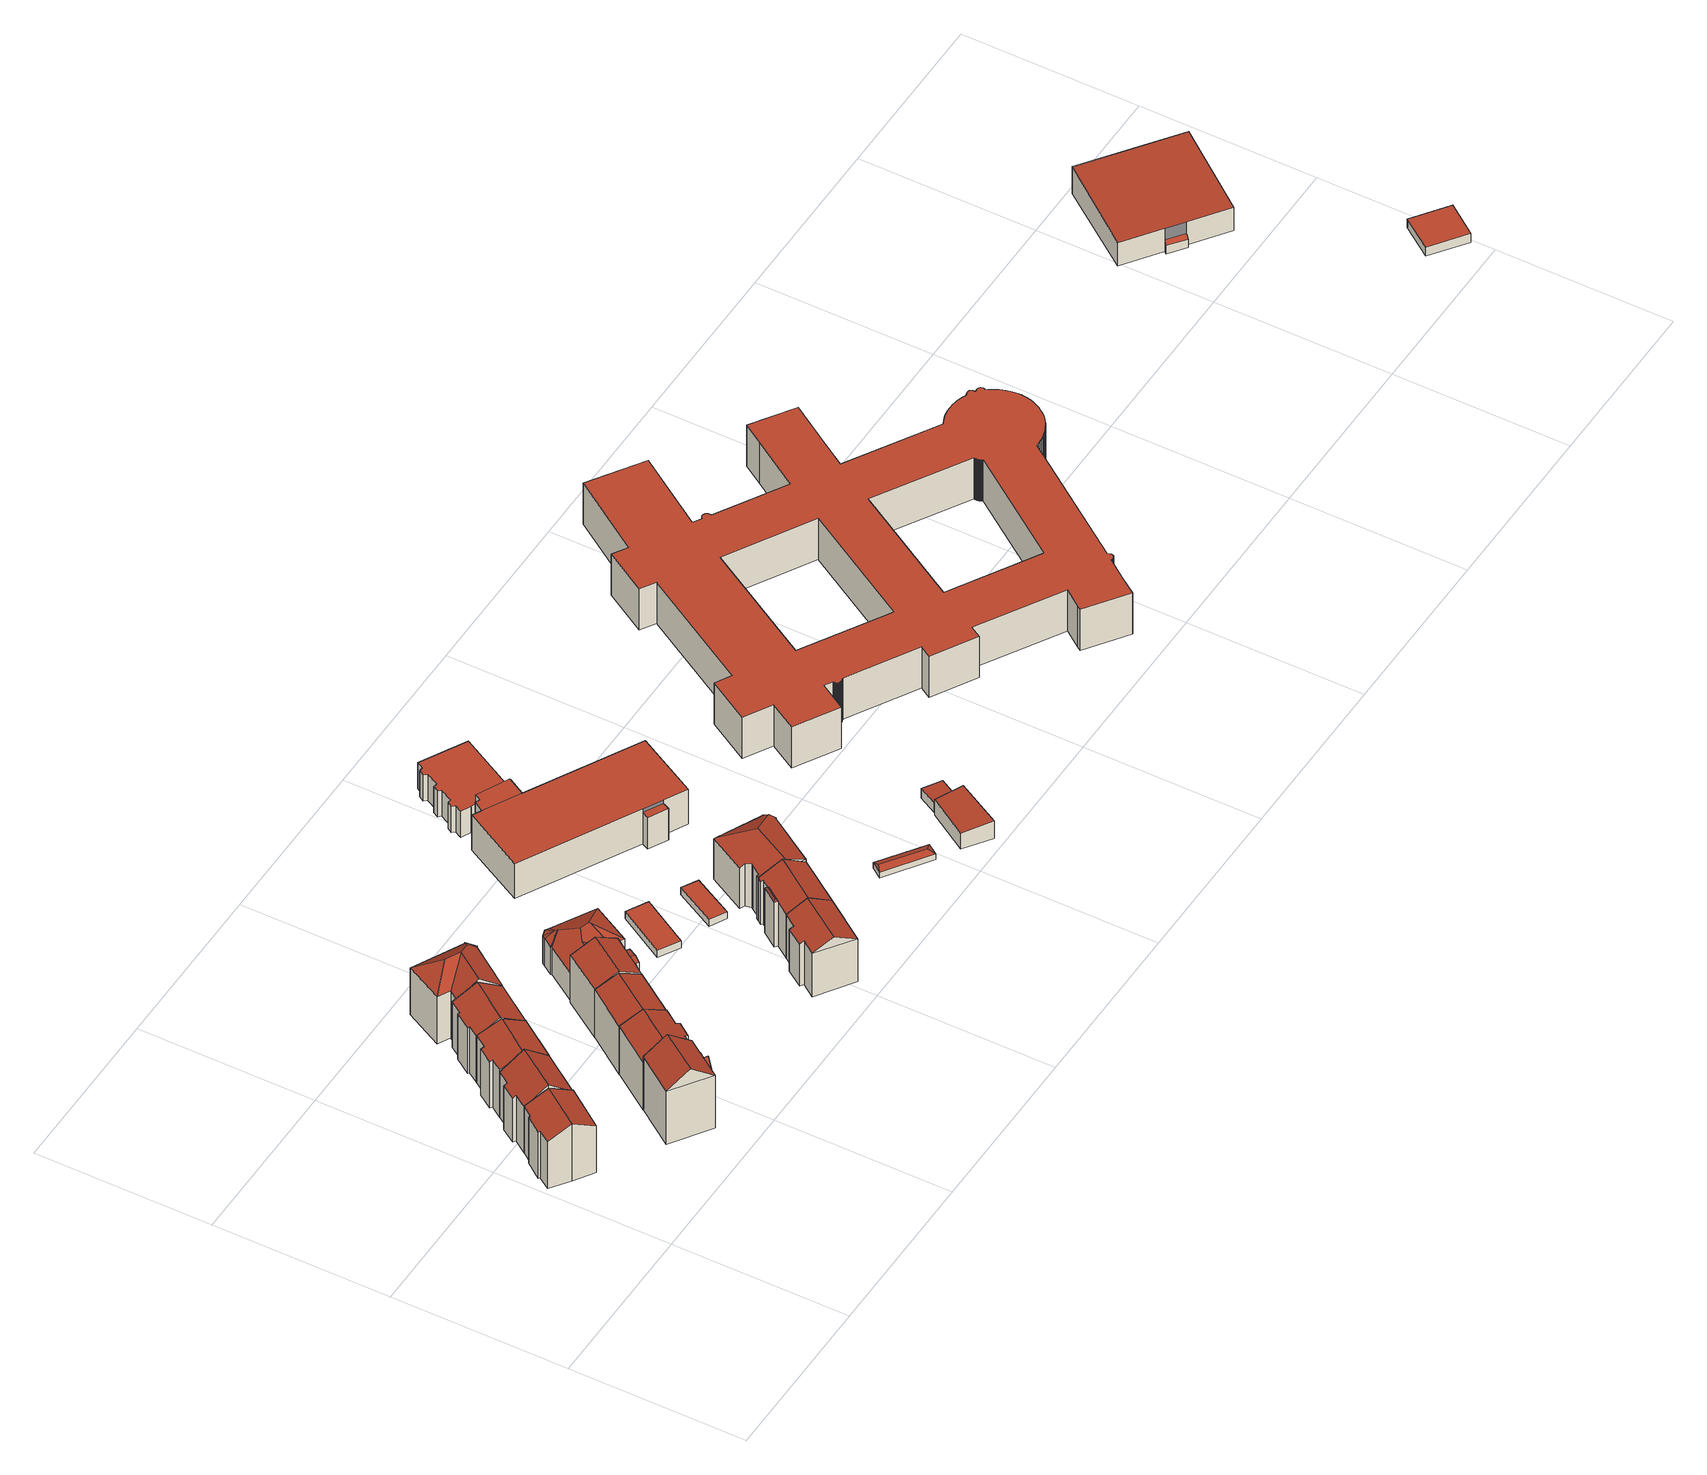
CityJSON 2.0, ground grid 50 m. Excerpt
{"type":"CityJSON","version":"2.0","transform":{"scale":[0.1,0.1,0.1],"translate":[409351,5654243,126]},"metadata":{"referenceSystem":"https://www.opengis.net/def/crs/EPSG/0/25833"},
"CityObjects":{
"building1":{"type":"Building","attributes":{"Dachtyp_tdc":"tdcGableRoof","Gemeindeschluessel":14612000,"Dachneigung":27.18,"QualitaetDacherkennung":69,"Geometrietyp2DReferenz":"3000","measuredHeight":19.19,"function":"31001_9998","roofType":"3100"},"geometry":[{"type":"Solid","lod":"2","boundaries":[[[[0,1,2,3]],[[1,4,5,2]],[[4,6,7,5]],[[6,8,9,7]],[[8,10,11,9]],[[10,12,13,11]],[[12,14,15,13]],[[14,16,17,15]],[[16,18,19,17]],[[18,0,3,19]],[[14,12,10,8]],[[8,6,4,1,0,18,16,14]],[[3,2,5,7,9,11,13,15,17,19]]]],"semantics":{"surfaces":[{"type":"WallSurface"},{"type":"RoofSurface"},{"type":"GroundSurface"}],"values":[[0,0,0,0,0,0,0,0,0,0,1,1,2]]}}]},
"building2":{"type":"Building","attributes":{"Dachtyp_tdc":"tdcGableRoof","Gemeindeschluessel":14612000,"Dachneigung":37,"QualitaetDacherkennung":77,"Geometrietyp2DReferenz":"3000","measuredHeight":20.3,"function":"31001_9998","roofType":"3100"},"geometry":[{"type":"Solid","lod":"2","boundaries":[[[[20,21,22,23]],[[21,24,25,22]],[[24,26,27,25]],[[26,28,29,27]],[[28,30,31,29]],[[30,32,33,31]],[[32,34,35,33]],[[34,36,37,35]],[[36,38,39,37]],[[38,40,41,39]],[[40,42,43,41]],[[42,20,23,43]],[[38,36,34,32,30,28,26,24]],[[24,21,20,42,40,38]],[[23,22,25,27,29,31,33,35,37,39,41,43]]]],"semantics":{"surfaces":[{"type":"WallSurface"},{"type":"RoofSurface"},{"type":"GroundSurface"}],"values":[[0,0,0,0,0,0,0,0,0,0,0,0,1,1,2]]}}]},
"building3":{"type":"Building","attributes":{"Gemeindeschluessel":14612000,"Geometrietyp2DReferenz":"3000","function":"31001_9998","roofType":"9999"},"children":["building3-1","building3-2"]},
"building3-1":{"type":"BuildingPart","attributes":{"Dachtyp_tdc":"tdcGableRoof","Dachneigung":54.99,"QualitaetDacherkennung":2,"Geometrietyp2DReferenz":"3000","measuredHeight":18.55,"roofType":"3100"},"parents":["building3"],"geometry":[{"type":"MultiSurface","lod":"2","boundaries":[[[44,45,46,47]],[[44,48,49]],[[48,50,51,52,49]],[[45,44,49,52,53]],[[54,55,47,46]],[[50,48,55,54]],[[48,44,47,55]]],"semantics":{"surfaces":[{"type":"WallSurface"},{"type":"RoofSurface"},{"type":"GroundSurface"}],"values":[0,0,1,1,2,0,0]}}]},
"building3-2":{"type":"BuildingPart","attributes":{"Dachtyp_tdc":"tdcGableRoof","Dachneigung":36,"QualitaetDacherkennung":68,"Geometrietyp2DReferenz":"3000","measuredHeight":22.79,"roofType":"3100"},"parents":["building3"],"geometry":[{"type":"MultiSurface","lod":"2","boundaries":[[[56,57,58,59]],[[57,60,61,58]],[[60,62,50,54,61]],[[63,46,45]],[[63,64,65,46]],[[64,66,67,65]],[[66,56,59,67]],[[66,68,69,56]],[[62,60,57,69,68,64,63]],[[62,63,53,51]],[[64,68,66]],[[56,69,57]],[[59,58,61,54,46,65,67]]],"semantics":{"surfaces":[{"type":"WallSurface"},{"type":"RoofSurface"},{"type":"GroundSurface"}],"values":[0,0,0,0,0,0,0,1,1,0,0,0,2]}}]},
"building4":{"type":"Building","attributes":{"Dachtyp_tdc":"tdcGableRoof","Gemeindeschluessel":14612000,"Dachneigung":22.89,"QualitaetDacherkennung":60,"Geometrietyp2DReferenz":"3000","measuredHeight":18.85,"function":"31001_9998","roofType":"3100"},"geometry":[{"type":"Solid","lod":"2","boundaries":[[[[70,71,72,73]],[[71,74,75,72]],[[74,76,77,75]],[[76,78,79,77]],[[78,80,81,79]],[[80,82,83,81]],[[82,84,85,83]],[[84,86,87,85]],[[86,88,89,87]],[[88,70,73,89]],[[84,82,80,78,76,74,71,70]],[[70,88,86,84]],[[73,72,75,77,79,81,83,85,87,89]]]],"semantics":{"surfaces":[{"type":"WallSurface"},{"type":"RoofSurface"},{"type":"GroundSurface"}],"values":[[0,0,0,0,0,0,0,0,0,0,1,1,2]]}}]},
"building5":{"type":"Building","attributes":{"Dachtyp_tdc":"tdcGableRoof","Gemeindeschluessel":14612000,"Dachneigung":26.1,"QualitaetDacherkennung":72,"Geometrietyp2DReferenz":"3000","measuredHeight":19.32,"function":"31001_9998","roofType":"3100"},"geometry":[{"type":"Solid","lod":"2","boundaries":[[[[90,91,92,93]],[[91,94,95,92]],[[94,96,97,95]],[[96,98,99,97]],[[98,100,101,99]],[[100,102,103,101]],[[102,104,105,103]],[[104,106,107,105]],[[106,108,109,107]],[[108,90,93,109]],[[104,102,100,98]],[[98,96,94,91,90,108,106,104]],[[93,92,95,97,99,101,103,105,107,109]]]],"semantics":{"surfaces":[{"type":"WallSurface"},{"type":"RoofSurface"},{"type":"GroundSurface"}],"values":[[0,0,0,0,0,0,0,0,0,0,1,1,2]]}}]},
"building6":{"type":"Building","attributes":{"Dachtyp_tdc":"tdcGableRoof","Gemeindeschluessel":14612000,"Dachneigung":31.39,"QualitaetDacherkennung":73,"Geometrietyp2DReferenz":"3000","measuredHeight":19.57,"function":"31001_9998","roofType":"3100"},"geometry":[{"type":"Solid","lod":"2","boundaries":[[[[110,111,112,113]],[[111,114,115,112]],[[114,116,117,115]],[[116,118,119,117]],[[118,120,121,119]],[[120,122,123,121]],[[122,124,125,123]],[[124,126,127,125]],[[126,128,129,127]],[[128,130,131,129]],[[130,132,133,131]],[[132,110,113,133]],[[128,126,124,122,120,118,116,114,111,110]],[[110,132,130,128]],[[113,112,115,117,119,121,123,125,127,129,131,133]]]],"semantics":{"surfaces":[{"type":"WallSurface"},{"type":"RoofSurface"},{"type":"GroundSurface"}],"values":[[0,0,0,0,0,0,0,0,0,0,0,0,1,1,2]]}}]},
"building7":{"type":"Building","attributes":{"Dachtyp_tdc":"tdcGableRoof","Gemeindeschluessel":14612000,"Dachneigung":24.91,"QualitaetDacherkennung":72,"Geometrietyp2DReferenz":"3000","measuredHeight":19.06,"function":"31001_9998","roofType":"3100"},"geometry":[{"type":"Solid","lod":"2","boundaries":[[[[134,135,136,137]],[[135,138,139,136]],[[138,140,141,139]],[[140,134,137,141]],[[138,135,142]],[[134,140,143]],[[135,134,143,142]],[[140,138,142,143]],[[137,136,139,141]]]],"semantics":{"surfaces":[{"type":"WallSurface"},{"type":"RoofSurface"},{"type":"GroundSurface"}],"values":[[0,0,0,0,0,0,1,1,2]]}}]},
"building8":{"type":"Building","attributes":{"Dachtyp_tdc":"tdcFreeFormRoof","Gemeindeschluessel":14612000,"Dachneigung":37.16,"QualitaetDacherkennung":35,"Geometrietyp2DReferenz":"3000","measuredHeight":20.52,"function":"31001_9998","roofType":"5000"},"geometry":[{"type":"Solid","lod":"2","boundaries":[[[[144,145,146,147]],[[145,148,149,146]],[[148,150,151,149]],[[150,152,153,151]],[[152,154,155,153]],[[154,156,157,155]],[[156,158,159,157]],[[158,160,161,159]],[[160,144,147,161]],[[162,163,164,165,160,158]],[[162,158,156]],[[166,163,162,156,154]],[[166,154,152]],[[167,164,163,166,152,150]],[[167,150,148]],[[164,167,148,145]],[[165,164,145,144]],[[165,144,160]],[[147,146,149,151,153,155,157,159,161]]]],"semantics":{"surfaces":[{"type":"WallSurface"},{"type":"RoofSurface"},{"type":"GroundSurface"}],"values":[[0,0,0,0,0,0,0,0,0,1,1,1,1,1,1,1,1,0,2]]}}]},
"building9":{"type":"Building","attributes":{"Gemeindeschluessel":14612000,"Geometrietyp2DReferenz":"3000","function":"31001_9998","roofType":"9999"},"children":["building9-1","building9-2"]},
"building9-1":{"type":"BuildingPart","attributes":{"Dachtyp_tdc":"tdcGableRoof","Dachneigung":27.37,"QualitaetDacherkennung":81,"Geometrietyp2DReferenz":"3000","measuredHeight":19.71,"roofType":"3100"},"parents":["building9"],"geometry":[{"type":"MultiSurface","lod":"2","boundaries":[[[168,169,170,171,172]],[[169,173,174,170]],[[173,175,176,174]],[[175,177,178,176]],[[177,179,180,178]],[[179,181,182,180]],[[181,183,184,182]],[[183,185,186,187,184]],[[179,177,175,173,169]],[[169,168,188,189,190,185,183,181,179]],[[187,191,171,170,174,176,178,180,182,184]]],"semantics":{"surfaces":[{"type":"WallSurface"},{"type":"RoofSurface"},{"type":"GroundSurface"}],"values":[0,0,0,0,0,0,0,0,1,1,2]}}]},
"building9-2":{"type":"BuildingPart","attributes":{"Dachtyp_tdc":"tdcGableRoof","Dachneigung":11.36,"QualitaetDacherkennung":50,"Geometrietyp2DReferenz":"3000","measuredHeight":16.98,"roofType":"3100"},"parents":["building9"],"geometry":[{"type":"MultiSurface","lod":"2","boundaries":[[[192,172,171,193]],[[186,194,195,187]],[[194,196,197,195]],[[196,198,199,197]],[[198,200,201,199]],[[200,192,193,201]],[[196,194,186,190,202]],[[202,188,172,192,200,198,196]],[[193,171,191,187,195,197,199,201]]],"semantics":{"surfaces":[{"type":"WallSurface"},{"type":"RoofSurface"},{"type":"GroundSurface"}],"values":[0,0,0,0,0,0,1,1,2]}}]},
"building10":{"type":"Building","attributes":{"Dachtyp_tdc":"tdcFreeFormRoof","Gemeindeschluessel":14612000,"Dachneigung":29.37,"QualitaetDacherkennung":47,"Geometrietyp2DReferenz":"3000","measuredHeight":13.36,"function":"31001_9998","roofType":"5000"},"geometry":[{"type":"Solid","lod":"2","boundaries":[[[[203,204,205,206]],[[204,207,208,205]],[[207,209,210,208]],[[209,211,212,210]],[[211,213,214,212]],[[213,215,216,214]],[[215,217,218,216]],[[217,219,220,218]],[[219,221,222,220]],[[221,223,224,222]],[[223,225,226,224]],[[225,203,206,226]],[[227,228,225,223]],[[229,230,231,227,223,221]],[[229,221,219]],[[230,229,219,217]],[[232,233,234,231,230,217,215]],[[235,236,232,215,213]],[[235,213,211]],[[236,235,211,209]],[[233,232,236,209,207]],[[234,233,207,204]],[[228,227,231,234,204,203]],[[228,203,225]],[[206,205,208,210,212,214,216,218,220,222,224,226]]]],"semantics":{"surfaces":[{"type":"WallSurface"},{"type":"RoofSurface"},{"type":"GroundSurface"}],"values":[[0,0,0,0,0,0,0,0,0,0,0,0,1,1,1,1,1,1,1,1,1,1,1,0,2]]}}]},
"building11":{"type":"Building","attributes":{"Dachtyp_tdc":"tdcFreeFormRoof","Gemeindeschluessel":14612000,"Dachneigung":28.89,"QualitaetDacherkennung":61,"Geometrietyp2DReferenz":"3000","measuredHeight":17.92,"function":"31001_9998","roofType":"5000"},"geometry":[{"type":"Solid","lod":"2","boundaries":[[[[237,238,239,240]],[[238,241,242,239]],[[241,243,244,242]],[[243,245,246,244]],[[245,247,248,246]],[[247,249,250,248]],[[249,251,252,250]],[[251,237,240,252]],[[249,247,253,254]],[[237,251,254,253,245,243,241,238]],[[251,249,254]],[[247,245,253]],[[240,239,242,244,246,248,250,252]]]],"semantics":{"surfaces":[{"type":"WallSurface"},{"type":"RoofSurface"},{"type":"GroundSurface"}],"values":[[0,0,0,0,0,0,0,0,1,1,0,0,2]]}}]},
"building12":{"type":"Building","attributes":{"Dachtyp_tdc":"tdcPolyFlatRoof","Gemeindeschluessel":14612000,"Dachneigung":0,"QualitaetDacherkennung":90,"Geometrietyp2DReferenz":"3000","measuredHeight":2.4,"function":"31001_9998","roofType":"1000"},"geometry":[{"type":"Solid","lod":"2","boundaries":[[[[255,256,257,258]],[[256,259,260,257]],[[259,261,262,260]],[[261,255,258,262]],[[261,259,256,255]],[[258,257,260,262]]]],"semantics":{"surfaces":[{"type":"WallSurface"},{"type":"RoofSurface"},{"type":"GroundSurface"}],"values":[[0,0,0,0,1,2]]}}]},
"building13":{"type":"Building","attributes":{"Gemeindeschluessel":14612000,"Geometrietyp2DReferenz":"3000","function":"31001_9998","roofType":"9999"},"children":["building13-1","building13-2"]},
"building13-1":{"type":"BuildingPart","attributes":{"Dachtyp_tdc":"tdcGableRoof","Dachneigung":29.72,"QualitaetDacherkennung":65,"Geometrietyp2DReferenz":"3000","measuredHeight":17.96,"roofType":"3100"},"parents":["building13"],"geometry":[{"type":"MultiSurface","lod":"2","boundaries":[[[263,264,265,266]],[[264,267,268,265]],[[267,269,270,268]],[[269,271,272,270]],[[271,273,274,272]],[[273,247,248,274]],[[247,275,276,248]],[[275,245,246,276]],[[245,277,278,246]],[[275,247,273,271]],[[271,269,267,264,263,277,245,275]],[[266,265,268,270,272,274,248,276,246,278]]],"semantics":{"surfaces":[{"type":"WallSurface"},{"type":"RoofSurface"},{"type":"GroundSurface"}],"values":[0,0,0,0,0,0,0,0,0,1,1,2]}}]},
"building13-2":{"type":"BuildingPart","attributes":{"Dachtyp_tdc":"tdcFreeFormRoof","Dachneigung":52.84,"QualitaetDacherkennung":28,"Geometrietyp2DReferenz":"3000","measuredHeight":15.73,"roofType":"5000"},"parents":["building13"],"geometry":[{"type":"MultiSurface","lod":"2","boundaries":[[[279,280,281,278,277]],[[280,282,283,281]],[[282,284,263,266,283]],[[285,284,282]],[[286,285,282,280]],[[286,280,279]],[[285,286,279,284]],[[278,281,283,266]]],"semantics":{"surfaces":[{"type":"WallSurface"},{"type":"RoofSurface"},{"type":"GroundSurface"}],"values":[0,0,0,1,1,1,1,2]}}]},
"building14":{"type":"Building","attributes":{"Dachtyp_tdc":"tdcPolyFlatRoof","Gemeindeschluessel":14612000,"Dachneigung":3.1,"QualitaetDacherkennung":90,"Geometrietyp2DReferenz":"3000","measuredHeight":2.44,"function":"31001_9998","roofType":"2100"},"geometry":[{"type":"Solid","lod":"2","boundaries":[[[[287,288,289,290]],[[288,291,292,289]],[[291,293,294,292]],[[293,287,290,294]],[[293,291,288,287]],[[290,289,292,294]]]],"semantics":{"surfaces":[{"type":"WallSurface"},{"type":"RoofSurface"},{"type":"GroundSurface"}],"values":[[0,0,0,0,1,2]]}}]},
"building15":{"type":"Building","attributes":{"Dachtyp_tdc":"tdcFreeFormRoof","Gemeindeschluessel":14612000,"Dachneigung":26,"QualitaetDacherkennung":28,"Geometrietyp2DReferenz":"3000","measuredHeight":17.83,"function":"31001_9998","roofType":"5000"},"geometry":[{"type":"Solid","lod":"2","boundaries":[[[[295,296,297,298]],[[296,299,300,297]],[[299,301,302,300]],[[301,303,304,302]],[[303,305,306,304]],[[305,307,308,306]],[[307,309,310,308]],[[309,311,312,310]],[[311,313,314,312]],[[313,315,316,314]],[[315,317,318,316]],[[317,319,320,318]],[[319,295,298,320]],[[321,301,299,322,323]],[[324,323,322,296,295,319,317,315,313,311,309]],[[305,303,321,323,324,307]],[[303,301,321]],[[299,296,322]],[[309,307,324]],[[298,297,300,302,304,306,308,310,312,314,316,318,320]]]],"semantics":{"surfaces":[{"type":"WallSurface"},{"type":"RoofSurface"},{"type":"GroundSurface"}],"values":[[0,0,0,0,0,0,0,0,0,0,0,0,0,1,1,1,0,0,0,2]]}}]},
"building16":{"type":"Building","attributes":{"Gemeindeschluessel":14612000,"Geometrietyp2DReferenz":"3000","function":"31001_2000","roofType":"9999"},"children":["building16-1","building16-2","building16-3","building16-4"]},
"building16-1":{"type":"BuildingPart","attributes":{"Dachtyp_tdc":"tdcPolyFlatRoof","Dachneigung":0,"QualitaetDacherkennung":50,"Geometrietyp2DReferenz":"3000","measuredHeight":11.89,"roofType":"1000"},"parents":["building16"],"geometry":[{"type":"MultiSurface","lod":"2","boundaries":[[[325,326,327,328,329]],[[326,330,331,327]],[[330,332,333,334,331]],[[335,336,337,338,339]],[[336,340,341,342,337]],[[340,341,342,341]],[[336,335,332,330,326,325,340]],[[328,327,331,334,338,337,342]]],"semantics":{"surfaces":[{"type":"WallSurface"},{"type":"RoofSurface"},{"type":"GroundSurface"}],"values":[0,0,0,0,0,0,1,2]}}]},
"building16-2":{"type":"BuildingPart","attributes":{"Dachtyp_tdc":"tdcPolyFlatRoof","Dachneigung":0,"QualitaetDacherkennung":65,"Geometrietyp2DReferenz":"3000","measuredHeight":8.82,"roofType":"1000"},"parents":["building16"],"geometry":[{"type":"MultiSurface","lod":"2","boundaries":[[[343,339,338,344]],[[333,345,346,334]],[[345,347,348,346]],[[347,349,350,348]],[[349,351,352,350]],[[351,353,354,352]],[[353,355,356,354]],[[355,357,358,356]],[[357,359,360,358]],[[359,361,362,360]],[[361,363,364,362]],[[363,365,366,364]],[[365,367,368,366]],[[367,369,370,368]],[[369,371,372,370]],[[371,373,374,372]],[[373,375,376,374]],[[375,343,344,376]],[[375,373,371,369,367,365,363,361,359,357,355,353,351,349,347,345,333,339,343]],[[344,338,334,346,348,350,352,354,356,358,360,362,364,366,368,370,372,374,376]]],"semantics":{"surfaces":[{"type":"WallSurface"},{"type":"RoofSurface"},{"type":"GroundSurface"}],"values":[0,0,0,0,0,0,0,0,0,0,0,0,0,0,0,0,0,0,1,2]}}]},
"building16-3":{"type":"BuildingPart","attributes":{"Dachtyp_tdc":"tdcPolyFlatRoof","Dachneigung":0,"QualitaetDacherkennung":76,"Geometrietyp2DReferenz":"3000","measuredHeight":11.76,"roofType":"1000"},"parents":["building16"],"geometry":[{"type":"MultiSurface","lod":"2","boundaries":[[[377,378,379]],[[377,380,381,378]],[[380,382,383,381]],[[382,329,328,383]],[[341,384,385,342]],[[384,386,387,385]],[[386,388,389,387]],[[388,390,389]],[[386,384,341,329,382,380,377,388]],[[378,381,383,328,342,385,387,389]]],"semantics":{"surfaces":[{"type":"WallSurface"},{"type":"RoofSurface"},{"type":"GroundSurface"}],"values":[0,0,0,0,0,0,0,0,1,2]}}]},
"building16-4":{"type":"BuildingPart","attributes":{"Dachtyp_tdc":"tdcPolyFlatRoof","Dachneigung":0,"QualitaetDacherkennung":44,"Geometrietyp2DReferenz":"3000","measuredHeight":10.6,"roofType":"1000"},"parents":["building16"],"geometry":[{"type":"MultiSurface","lod":"2","boundaries":[[[390,391,392,389]],[[391,393,394,392]],[[393,379,378,394]],[[379,393,391,390]],[[389,392,394,378]]],"semantics":{"surfaces":[{"type":"WallSurface"},{"type":"RoofSurface"},{"type":"GroundSurface"}],"values":[0,0,0,1,2]}}]},
"building17":{"type":"Building","attributes":{"Dachtyp_tdc":"tdcFreeFormRoof","Gemeindeschluessel":14612000,"Dachneigung":17.88,"QualitaetDacherkennung":31,"Geometrietyp2DReferenz":"3000","measuredHeight":2.56,"function":"31001_2000","roofType":"5000"},"geometry":[{"type":"Solid","lod":"2","boundaries":[[[[395,396,397,398]],[[396,399,400,397]],[[399,401,402,400]],[[401,395,398,402]],[[403,404,401,399]],[[403,399,396]],[[404,403,396,395]],[[404,395,401]],[[398,397,400,402]]]],"semantics":{"surfaces":[{"type":"WallSurface"},{"type":"RoofSurface"},{"type":"GroundSurface"}],"values":[[0,0,0,0,1,1,1,1,2]]}}]},
"building18":{"type":"Building","attributes":{"Dachtyp_tdc":"tdcPolyFlatRoof","Gemeindeschluessel":14612000,"Dachneigung":3.86,"QualitaetDacherkennung":72,"Geometrietyp2DReferenz":"3000","measuredHeight":5.84,"function":"31001_2000","roofType":"2100"},"geometry":[{"type":"Solid","lod":"2","boundaries":[[[[405,406,407,408]],[[406,409,410,407]],[[409,411,412,410]],[[411,405,408,412]],[[411,409,406,405]],[[408,407,410,412]]]],"semantics":{"surfaces":[{"type":"WallSurface"},{"type":"RoofSurface"},{"type":"GroundSurface"}],"values":[[0,0,0,0,1,2]]}}]},
"building19":{"type":"Building","attributes":{"Dachtyp_tdc":"tdcPolyFlatRoof","Gemeindeschluessel":14612000,"Dachneigung":3.09,"QualitaetDacherkennung":66,"Geometrietyp2DReferenz":"3000","measuredHeight":3.23,"function":"31001_2000","roofType":"2100"},"geometry":[{"type":"Solid","lod":"2","boundaries":[[[[413,414,415,416]],[[414,417,418,415]],[[417,419,420,418]],[[419,413,416,420]],[[419,417,414,413]],[[416,415,418,420]]]],"semantics":{"surfaces":[{"type":"WallSurface"},{"type":"RoofSurface"},{"type":"GroundSurface"}],"values":[[0,0,0,0,1,2]]}}]},
"building20":{"type":"Building","attributes":{"Dachtyp_tdc":"tdcFreeFormRoof","Gemeindeschluessel":14612000,"Dachneigung":0,"QualitaetDacherkennung":0,"Geometrietyp2DReferenz":"3000","BezugspunktDach":"2000","measuredHeight":13.93,"function":"31001_2000"},"geometry":[{"type":"MultiSurface","lod":"2","boundaries":[[[421,422,423,424,425,426,427,428,429,430,431,432,433,434,435,436,437,438,439,440,441,442,443,444,445,446,447,448,449,450,451,452,453,454,455,456,457,458,459,460,461,462,463,464,465,466,467,468,469,470,471,472,473,474,475,476,477,478,479,480,481,482,483,484,485,486,487,488,489,490,491,492,493,494,495,496,497,498,499,500,501,502,503,504,505,506,507,508,509,510,511,512,513,514,515,516,517,518,519,520,521,522,523,524,525,526,527,528,529,530,531,532,533,534,535,536,537,538,539,540,541,542,543,544,545,546,547,548,549,550,551,552,553,554,555,556,557,558,559,560,561,562,563,564,565,566,567,568,569,570,571,572,573,574,575,576,577,578,579,580,581,582,583,584,585,586,587,588,589,590,591,592,593,594,595,596,597,598,599,600,601,602,603,604,605,606,607,608,609,610,611,612,613,614,615,616,617,618,619,620,621,622,623,624,625,626,627,628,629,630,631,632,633,634,635,636,637,638,639,640,641,642,643,644,645,646,647,648,649,650,651,652,653,654,655,656,657,658,659,660,661,662,663,664,665,666,667,668,669,670],[671,672,673,674],[675,676,677,678,679,680,681,682,683,684,685,686,687,688]],[[499,498,689,690]],[[498,497,691,689]],[[497,496,692,691]],[[496,495,693,692]],[[495,494,694,693]],[[494,493,695,694]],[[493,492,696,695]],[[492,491,697,696]],[[491,490,698,697]],[[490,489,699,698]],[[489,488,700,699]],[[488,487,701,700]],[[487,486,702,701]],[[486,485,703,702]],[[485,484,704,703]],[[484,483,705,704]],[[483,482,706,705]],[[482,481,707,706]],[[481,480,708,707]],[[480,479,709,708]],[[479,478,710,709]],[[478,477,711,710]],[[477,476,712,711]],[[476,475,713,712]],[[475,474,714,713]],[[474,473,715,714]],[[473,472,716,715]],[[472,471,717,716]],[[471,470,718,717]],[[470,469,719,718]],[[675,688,720,721]],[[688,687,722,720]],[[687,686,723,722]],[[686,685,724,723]],[[685,684,725,724]],[[684,683,726,725]],[[683,682,727,726]],[[682,681,728,727]],[[681,680,729,728]],[[680,679,730,729]],[[679,678,731,730]],[[678,677,732,731]],[[677,676,733,732]],[[676,675,721,733]],[[469,468,734,719]],[[468,467,735,734]],[[467,466,736,735]],[[466,465,737,736]],[[465,464,738,737]],[[464,463,739,738]],[[463,462,740,739]],[[462,461,741,740]],[[461,460,742,741]],[[460,459,743,742]],[[459,458,744,743]],[[458,457,745,744]],[[457,456,746,745]],[[456,455,747,746]],[[455,454,748,747]],[[454,453,749,748]],[[453,452,750,749]],[[452,451,751,750]],[[451,450,752,751]],[[450,449,753,752]],[[449,448,754,753]],[[448,447,755,754]],[[447,446,756,755]],[[446,445,757,756]],[[445,444,758,757]],[[444,443,759,758]],[[443,442,760,759]],[[442,441,761,760]],[[441,440,762,761]],[[440,439,763,762]],[[439,438,764,763]],[[438,437,765,764]],[[437,436,766,765]],[[436,435,767,766]],[[435,434,768,767]],[[434,433,769,768]],[[433,432,770,769]],[[671,674,771,772]],[[674,673,773,771]],[[673,672,774,773]],[[672,671,772,774]],[[432,431,775,770]],[[431,430,776,775]],[[430,429,777,776]],[[429,428,778,777]],[[428,427,779,778]],[[427,426,780,779]],[[426,425,781,780]],[[425,424,782,781]],[[424,423,783,782]],[[670,669,784,785]],[[669,668,786,784]],[[668,667,787,786]],[[667,666,788,787]],[[666,665,789,788]],[[665,664,790,789]],[[664,663,791,790]],[[663,662,792,791]],[[423,422,793,783]],[[422,421,794,793]],[[421,670,785,794]],[[662,661,795,792]],[[661,660,796,795]],[[660,659,797,796]],[[659,658,798,797]],[[658,657,799,798]],[[657,656,800,799]],[[656,655,801,800]],[[655,654,802,801]],[[654,653,803,802]],[[653,652,804,803]],[[652,651,805,804]],[[651,650,806,805]],[[650,649,807,806]],[[649,648,808,807]],[[648,647,809,808]],[[647,646,810,809]],[[646,645,811,810]],[[645,644,812,811]],[[644,643,813,812]],[[643,642,814,813]],[[642,641,815,814]],[[641,640,816,815]],[[640,639,817,816]],[[639,638,818,817]],[[638,637,819,818]],[[637,636,820,819]],[[636,635,821,820]],[[635,634,822,821]],[[634,633,823,822]],[[633,632,824,823]],[[632,631,825,824]],[[631,630,826,825]],[[630,629,827,826]],[[629,628,828,827]],[[628,627,829,828]],[[627,626,830,829]],[[626,625,831,830]],[[625,624,832,831]],[[624,623,833,832]],[[623,622,834,833]],[[622,621,835,834]],[[621,620,836,835]],[[620,619,837,836]],[[619,618,838,837]],[[618,617,839,838]],[[617,616,840,839]],[[616,615,841,840]],[[615,614,842,841]],[[614,613,843,842]],[[613,612,844,843]],[[612,611,845,844]],[[611,610,846,845]],[[610,609,847,846]],[[609,608,848,847]],[[608,607,849,848]],[[607,606,850,849]],[[606,605,851,850]],[[605,604,852,851]],[[604,603,853,852]],[[603,602,854,853]],[[602,601,855,854]],[[601,600,856,855]],[[600,599,857,856]],[[599,598,858,857]],[[598,597,859,858]],[[597,596,860,859]],[[596,595,861,860]],[[595,594,862,861]],[[594,593,863,862]],[[593,592,864,863]],[[592,591,865,864]],[[591,590,866,865]],[[590,589,867,866]],[[589,588,868,867]],[[588,587,869,868]],[[587,586,870,869]],[[586,585,871,870]],[[585,584,872,871]],[[584,583,873,872]],[[583,582,874,873]],[[582,581,875,874]],[[581,580,876,875]],[[580,579,877,876]],[[579,578,878,877]],[[578,577,879,878]],[[577,576,880,879]],[[576,575,881,880]],[[575,574,882,881]],[[574,573,883,882]],[[573,572,884,883]],[[572,571,885,884]],[[571,570,886,885]],[[570,569,887,886]],[[569,568,888,887]],[[568,567,889,888]],[[567,566,890,889]],[[566,565,891,890]],[[565,564,892,891]],[[564,563,893,892]],[[563,562,894,893]],[[562,561,895,894]],[[561,560,896,895]],[[560,559,897,896]],[[559,558,898,897]],[[558,557,899,898]],[[557,556,900,899]],[[556,555,901,900]],[[555,554,902,901]],[[554,553,903,902]],[[553,552,904,903]],[[552,551,905,904]],[[551,550,906,905]],[[550,549,907,906]],[[549,548,908,907]],[[548,547,909,908]],[[547,546,910,909]],[[546,545,911,910]],[[545,544,912,911]],[[544,543,913,912]],[[543,542,914,913]],[[542,541,915,914]],[[541,540,916,915]],[[540,539,917,916]],[[539,538,918,917]],[[538,537,919,918]],[[537,536,920,919]],[[536,535,921,920]],[[535,534,922,921]],[[534,533,923,922]],[[533,532,924,923]],[[532,531,925,924]],[[531,530,926,925]],[[530,529,927,926]],[[529,528,928,927]],[[528,527,929,928]],[[527,526,930,929]],[[526,525,931,930]],[[525,524,932,931]],[[524,523,933,932]],[[523,522,934,933]],[[522,521,935,934]],[[521,520,936,935]],[[520,519,937,936]],[[519,518,938,937]],[[518,517,939,938]],[[517,516,940,939]],[[516,515,941,940]],[[515,514,942,941]],[[514,513,943,942]],[[513,512,944,943]],[[512,511,945,944]],[[511,510,946,945]],[[510,509,947,946]],[[509,508,948,947]],[[508,507,949,948]],[[507,506,950,949]],[[506,505,951,950]],[[505,504,952,951]],[[504,503,953,952]],[[503,502,954,953]],[[502,501,955,954]],[[501,500,956,955]],[[500,499,690,956]],[[785,784,786,787,788,789,790,791,792,795,796,797,798,799,800,801,802,803,804,805,806,807,808,809,810,811,812,813,814,815,816,817,818,819,820,821,822,823,824,825,826,827,828,829,830,831,832,833,834,835,836,837,838,839,840,841,842,843,844,845,846,847,848,849,850,851,852,853,854,855,856,857,858,859,860,861,862,863,864,865,866,867,868,869,870,871,872,873,874,875,876,877,878,879,880,881,882,883,884,885,886,887,888,889,890,891,892,893,894,895,896,897,898,899,900,901,902,903,904,905,906,907,908,909,910,911,912,913,914,915,916,917,918,919,920,921,922,923,924,925,926,927,928,929,930,931,932,933,934,935,936,937,938,939,940,941,942,943,944,945,946,947,948,949,950,951,952,953,954,955,956,690,689,691,692,693,694,695,696,697,698,699,700,701,702,703,704,705,706,707,708,709,710,711,712,713,714,715,716,717,718,719,734,735,736,737,738,739,740,741,742,743,744,745,746,747,748,749,750,751,752,753,754,755,756,757,758,759,760,761,762,763,764,765,766,767,768,769,770,775,776,777,778,779,780,781,782,783,793,794],[721,720,722,723,724,725,726,727,728,729,730,731,732,733],[772,771,773,774]]],"semantics":{"surfaces":[{"type":"RoofSurface"},{"type":"WallSurface"},{"type":"GroundSurface"}],"values":[0,1,1,1,1,1,1,1,1,1,1,1,1,1,1,1,1,1,1,1,1,1,1,1,1,1,1,1,1,1,1,1,1,1,1,1,1,1,1,1,1,1,1,1,1,1,1,1,1,1,1,1,1,1,1,1,1,1,1,1,1,1,1,1,1,1,1,1,1,1,1,1,1,1,1,1,1,1,1,1,1,1,1,1,1,1,1,1,1,1,1,1,1,1,1,1,1,1,1,1,1,1,1,1,1,1,1,1,1,1,1,1,1,1,1,1,1,1,1,1,1,1,1,1,1,1,1,1,1,1,1,1,1,1,1,1,1,1,1,1,1,1,1,1,1,1,1,1,1,1,1,1,1,1,1,1,1,1,1,1,1,1,1,1,1,1,1,1,1,1,1,1,1,1,1,1,1,1,1,1,1,1,1,1,1,1,1,1,1,1,1,1,1,1,1,1,1,1,1,1,1,1,1,1,1,1,1,1,1,1,1,1,1,1,1,1,1,1,1,1,1,1,1,1,1,1,1,1,1,1,1,1,1,1,1,1,1,1,1,1,1,1,1,1,1,1,1,1,1,1,1,1,1,1,1,1,1,1,1,1,1,1,1,1,1,1,1,1,1,2]}}]},
"building21":{"type":"Building","attributes":{"Gemeindeschluessel":14612000,"Geometrietyp2DReferenz":"3000","function":"31001_3211","roofType":"9999"},"children":["building21-1","building21-2"]},
"building21-1":{"type":"BuildingPart","attributes":{"Dachtyp_tdc":"tdcPolyFlatRoof","Dachneigung":2.82,"QualitaetDacherkennung":51,"Geometrietyp2DReferenz":"3000","measuredHeight":9.13,"roofType":"2100"},"parents":["building21"],"geometry":[{"type":"MultiSurface","lod":"2","boundaries":[[[957,958,959,960]],[[958,961,962,959]],[[961,963,964,965,962]],[[966,967,968]],[[966,969,970,967]],[[969,957,960,970]],[[969,966,963,961,958,957]],[[960,959,962,965,967,970]]],"semantics":{"surfaces":[{"type":"WallSurface"},{"type":"RoofSurface"},{"type":"GroundSurface"}],"values":[0,0,0,0,0,0,1,2]}}]},
"building21-2":{"type":"BuildingPart","attributes":{"Dachtyp_tdc":"tdcPolyFlatRoof","Dachneigung":46.65,"QualitaetDacherkennung":25,"Geometrietyp2DReferenz":"3000","measuredHeight":3.9,"roofType":"2100"},"parents":["building21"],"geometry":[{"type":"MultiSurface","lod":"2","boundaries":[[[964,971,972,965]],[[971,973,974,972]],[[973,968,967,974]],[[968,973,971,964]],[[965,972,974,967]]],"semantics":{"surfaces":[{"type":"WallSurface"},{"type":"RoofSurface"},{"type":"GroundSurface"}],"values":[0,0,0,1,2]}}]},
"building22":{"type":"Building","attributes":{"Dachtyp_tdc":"tdcPolyFlatRoof","Gemeindeschluessel":14612000,"Dachneigung":0,"QualitaetDacherkennung":2,"Geometrietyp2DReferenz":"3000","measuredHeight":3,"function":"31001_9998","roofType":"1000"},"geometry":[{"type":"Solid","lod":"2","boundaries":[[[[975,976,977,978]],[[976,979,980,977]],[[979,981,982,980]],[[981,975,978,982]],[[981,979,976,975]],[[978,977,980,982]]]],"semantics":{"surfaces":[{"type":"WallSurface"},{"type":"RoofSurface"},{"type":"GroundSurface"}],"values":[[0,0,0,0,1,2]]}}]}
},
"vertices":[
[28,389,175],[62,436,175],[62,436,20],[28,389,20],[66,433,178],[66,433,20],[89,464,178],[89,464,20],[143,426,212],[143,426,20],[196,388,178],[196,388,20],[116,277,178],[116,277,20],[62,314,212],[62,314,20],[9,352,178],[9,352,20],[32,386,178],[32,386,20],
[197,390,173],[196,388,173],[196,388,19],[197,390,19],[143,426,222],[143,426,19],[89,464,172],[89,464,19],[115,501,173],[115,501,19],[107,507,165],[107,507,19],[135,548,165],[135,548,19],[143,543,172],[143,543,19],[167,578,172],[167,578,19],[222,540,222],[222,540,19],[276,502,173],[276,502,19],[275,501,172],[275,501,19],
[425,131,173],[416,137,173],[416,137,22],[425,131,22],[452,169,171],[437,149,207],[443,175,171],[431,159,201],[428,155,207],[426,151,201],[443,175,22],[452,169,22],
[362,287,201],[469,213,201],[469,213,22],[362,287,22],[443,176,201],[443,176,22],[443,175,201],[416,137,201],[393,103,201],[393,103,22],[285,178,201],[285,178,22],[338,141,250],[414,251,250],
[222,540,207],[167,578,178],[167,578,18],[222,540,18],[190,610,178],[190,610,18],[182,615,174],[182,615,18],[211,657,174],[211,657,18],[219,651,178],[219,651,18],[244,687,178],[244,687,18],[299,649,207],[299,649,18],[353,612,172],[353,612,18],[276,502,172],[276,502,18],
[529,281,176],[501,242,176],[501,242,20],[529,281,20],[493,247,180],[493,247,20],[469,213,180],[469,213,20],[414,250,213],[414,250,20],[362,287,182],[362,287,20],[442,401,182],[442,401,20],[495,365,213],[495,365,20],[547,329,182],[547,329,20],[519,288,182],[519,288,20],
[297,650,212],[244,687,172],[244,687,17],[297,650,17],[245,689,172],[245,689,17],[265,719,172],[265,719,17],[261,722,169],[261,722,17],[293,768,169],[293,768,17],[298,765,172],[298,765,17],[322,800,172],[322,800,17],[331,793,179],[331,793,17],[375,761,212],[375,761,17],[430,722,171],[430,722,17],[353,612,171],[353,612,17],
[442,401,179],[524,518,179],[524,518,18],[442,401,18],[628,446,179],[628,446,18],[547,329,179],[547,329,18],[576,482,209],[495,365,209],
[331,793,173],[350,821,173],[350,821,14],[331,793,14],[316,839,173],[316,839,14],[371,947,173],[371,947,14],[510,875,173],[510,875,14],[514,877,173],[514,877,14],[519,844,173],[519,844,14],[514,842,173],[514,842,14],[430,722,173],[430,722,14],[507,851,181],[490,855,194],[440,843,219],[380,758,219],[509,869,177],[397,865,219],
[626,447,184],[578,480,214],[578,480,17],[626,447,17],[626,447,174],[524,518,180],[524,518,17],[599,630,179],[599,630,17],[602,626,182],[602,626,17],[653,591,214],[653,591,17],[700,559,185],[700,559,17],[703,557,184],[703,557,17],[678,521,184],[678,521,180],[678,521,17],[655,488,184],[661,497,184],[667,506,184],[661,497,17],
[628,446,174],[628,446,17],[688,514,180],[688,514,17],[672,490,186],[672,490,17],[658,470,182],[658,470,17],[649,476,182],[649,476,17],[661,497,186],
[602,626,107],[665,719,107],[665,719,15],[602,626,15],[662,721,107],[662,721,15],[681,749,107],[681,749,15],[687,758,107],[687,758,15],[707,763,107],[707,763,15],[718,757,107],[718,757,15],[837,690,107],[837,690,15],[777,579,107],[777,579,15],[743,599,107],[743,599,15],[725,595,107],[725,595,15],[700,559,107],[700,559,15],[689,648,140],[651,593,140],[754,663,140],[752,666,142],[721,670,148],[704,732,123],[705,729,124],[708,728,124],[703,735,121],[704,734,122],
[928,163,176],[918,170,169],[918,170,29],[928,163,29],[951,218,170],[951,218,29],[961,211,176],[961,211,29],[986,247,176],[986,247,29],[1087,177,173],[1087,177,29],[1002,56,173],[1002,56,29],[900,124,176],[900,124,29],[1034,214,208],[949,91,208],
[834,521,49],[913,657,49],[913,657,25],[834,521,25],[971,624,49],[971,624,25],[892,487,49],[892,487,25],
[1044,330,176],[1061,355,176],[1061,355,29],[1044,330,29],[1056,359,173],[1056,359,29],[1066,372,173],[1066,372,29],[1120,335,209],[1120,335,29],[1172,299,173],[1172,299,29],[1035,213,209],[1035,213,29],[1012,285,176],[1012,285,29],
[1012,285,180],[1004,291,180],[1004,291,29],[1036,336,180],[1036,336,29],[1044,330,180],[1037,329,187],[1011,292,187],
[1052,581,50],[1097,557,48],[1097,557,26],[1052,581,26],[1036,441,48],[1036,441,26],[990,465,50],[990,465,26],
[1080,432,163],[1137,538,163],[1137,538,28],[1080,432,28],[1260,473,170],[1260,473,28],[1264,474,168],[1264,474,28],[1272,440,169],[1272,440,28],[1268,439,171],[1268,439,28],[1172,299,180],[1172,299,28],[1066,372,171],[1066,372,28],[1070,379,171],[1070,379,28],[1076,376,174],[1076,376,28],[1093,401,176],[1093,401,28],[1097,408,176],[1097,408,28],[1093,425,171],[1093,425,28],[1268,459,175],[1140,536,165],[1184,441,206],[1126,331,206],
[974,1094,127],[991,1123,127],[991,1123,8],[974,1094,8],[974,1094,126],[1002,1117,127],[1002,1117,8],[1012,1134,127],[1012,1134,96],[1012,1134,8],[1103,1090,127],[1101,1087,127],[1101,1087,8],[1103,1090,8],[1103,1090,96],[1075,1040,127],[1075,1040,126],[1075,1040,8],
[1194,1259,96],[1194,1259,8],[1000,1139,96],[1000,1139,8],[999,1139,96],[999,1139,8],[972,1152,96],[972,1152,8],[982,1172,96],[982,1172,8],[976,1181,96],[976,1181,8],[984,1195,96],[984,1195,8],[995,1194,96],[995,1194,8],[1013,1229,96],[1013,1229,8],[1006,1237,96],[1006,1237,8],[1014,1252,96],[1014,1252,8],[1025,1251,96],[1025,1251,8],[1044,1286,96],[1044,1286,8],[1037,1295,96],[1037,1295,8],[1045,1310,96],[1045,1310,8],[1056,1309,96],[1056,1309,8],[1067,1328,96],[1067,1328,8],
[1174,758,126],[1174,758,8],[1174,758,114],[853,932,126],[853,932,8],[948,1108,126],[948,1108,8],[1384,873,126],[1384,873,8],[1289,697,126],[1289,697,8],[1227,730,126],[1227,730,8],[1227,730,114],
[1217,711,114],[1217,711,8],[1164,739,114],[1164,739,8],
[1352,215,60],[1475,128,60],[1475,128,41],[1352,215,41],[1454,98,60],[1454,98,41],[1330,184,60],[1330,184,41],[1454,121,66],[1346,196,67],
[1583,8,106],[1510,60,100],[1510,60,47],[1583,8,47],[1581,175,100],[1581,175,47],[1653,136,106],[1653,136,47],
[1640,151,77],[1587,179,80],[1587,179,48],[1640,151,48],[1616,232,80],[1616,232,48],[1669,203,77],[1669,203,48],
[2041,1427,174],[1903,1219,174],[1861,1244,174],[1790,1124,174],[1832,1099,174],[1643,778,174],[1599,803,174],[1529,684,174],[1604,639,174],[1560,564,174],[1679,493,174],[1724,568,174],[1746,555,174],[1745,554,174],[1745,553,174],[1745,552,174],[1745,551,174],[1746,550,174],[1746,549,174],[1746,548,174],[1746,547,174],[1747,546,174],[1747,545,174],[1748,545,174],[1748,544,174],[1749,543,174],[1750,542,174],[1751,541,174],[1752,540,174],[1753,540,174],[1754,539,174],[1755,539,174],[1756,539,174],[1757,539,174],[1758,539,174],[1759,538,174],[1760,538,174],[1761,539,174],[1762,539,174],[1763,539,174],[1764,539,174],[1765,540,174],[1766,540,174],[1767,541,174],[1768,542,174],[1959,429,174],[1940,397,174],[2060,326,174],[2079,358,174],[2308,222,174],[2272,172,174],[2264,161,174],[2378,80,174],[2413,130,174],[2451,182,174],[2452,182,174],[2453,181,174],[2454,181,174],[2455,181,174],[2456,181,174],[2457,181,174],[2458,181,174],[2459,181,174],[2460,181,174],[2461,181,174],[2462,182,174],[2463,182,174],[2464,183,174],[2465,184,174],[2466,184,174],[2466,185,174],[2467,186,174],[2468,187,174],[2468,188,174],[2468,189,174],[2469,190,174],[2469,191,174],[2469,192,174],[2469,193,174],[2469,194,174],[2469,195,174],[2468,196,174],[2468,197,174],[2467,198,174],[2467,199,174],[2466,200,174],[2465,201,174],[2706,539,174],[2715,538,174],[2724,539,174],[2732,539,174],[2741,541,174],[2749,543,174],[2758,546,174],[2766,549,174],[2773,553,174],[2781,557,174],[2788,562,174],[2795,567,174],[2802,573,174],[2808,579,174],[2813,586,174],[2818,593,174],[2823,600,174],[2827,608,174],[2831,616,174],[2834,624,174],[2836,632,174],[2838,643,174],[2839,652,174],[2840,660,174],[2840,669,174],[2839,678,174],[2837,689,174],[2834,699,174],[2832,708,174],[2828,716,174],[2824,723,174],[2820,731,174],[2815,738,174],[2813,740,174],[2812,741,174],[2811,743,174],[2812,743,174],[2812,744,174],[2812,745,174],[2813,746,174],[2813,747,174],[2814,748,174],[2814,749,174],[2814,750,174],[2814,751,174],[2814,752,174],[2813,753,174],[2813,754,174],[2813,755,174],[2812,756,174],[2812,757,174],[2811,757,174],[2811,758,174],[2810,759,174],[2809,760,174],[2808,760,174],[2807,761,174],[2806,762,174],[2805,762,174],[2804,762,174],[2803,762,174],[2802,762,174],[2801,762,174],[2800,762,174],[2799,762,174],[2798,762,174],[2797,761,174],[2796,761,174],[2795,760,174],[2794,759,174],[2793,760,174],[2793,761,174],[2793,762,174],[2793,763,174],[2794,764,174],[2794,765,174],[2794,766,174],[2794,767,174],[2794,768,174],[2793,769,174],[2793,770,174],[2793,771,174],[2792,772,174],[2792,773,174],[2791,773,174],[2791,774,174],[2790,775,174],[2789,775,174],[2789,776,174],[2788,776,174],[2787,776,174],[2786,777,174],[2785,777,174],[2784,777,174],[2783,777,174],[2782,777,174],[2781,777,174],[2780,777,174],[2779,777,174],[2778,777,174],[2777,776,174],[2776,776,174],[2776,775,174],[2775,775,174],[2774,774,174],[2773,773,174],[2762,778,174],[2754,781,174],[2745,784,174],[2737,785,174],[2728,787,174],[2715,787,174],[2702,787,174],[2694,785,174],[2685,784,174],[2677,781,174],[2669,778,174],[2657,773,174],[2411,919,174],[2414,924,174],[2446,974,174],[2495,1051,174],[2531,1107,174],[2415,1184,174],[2378,1126,174],[2290,990,174],[2100,1102,174],[2101,1104,174],[2101,1105,174],[2101,1106,174],[2101,1107,174],[2101,1108,174],[2101,1109,174],[2101,1110,174],[2101,1111,174],[2100,1112,174],[2100,1113,174],[2100,1114,174],[2099,1115,174],[2098,1116,174],[2098,1117,174],[2097,1117,174],[2096,1118,174],[2095,1118,174],[2094,1119,174],[2093,1119,174],[2092,1120,174],[2091,1120,174],[2090,1120,174],[2089,1120,174],[2088,1120,174],[2087,1120,174],[2086,1120,174],[2085,1120,174],[2084,1119,174],[2083,1119,174],[2082,1118,174],[2081,1117,174],[2080,1117,174],[2080,1116,174],[2079,1115,174],[2055,1129,174],[2189,1330,174],[1795,688,174],[1984,1009,174],[2220,870,174],[2030,549,174],[2150,478,174],[2340,799,174],[2592,649,174],[2592,646,174],[2592,644,174],[2592,642,174],[2592,640,174],[2593,637,174],[2593,634,174],[2594,632,174],[2595,630,174],[2596,628,174],[2597,626,174],[2390,336,174],[2469,192,35],[2469,193,35],[2469,191,35],[2469,190,35],[2468,189,35],[2468,188,35],[2468,187,35],[2467,186,35],[2466,185,35],[2466,184,35],[2465,184,35],[2464,183,35],[2463,182,35],[2462,182,35],[2461,181,35],[2460,181,35],[2459,181,35],[2458,181,35],[2457,181,35],[2456,181,35],[2455,181,35],[2454,181,35],[2453,181,35],[2452,182,35],[2451,182,35],[2413,130,35],[2378,80,35],[2264,161,35],[2272,172,35],[2308,222,35],[2079,358,35],[2390,336,35],[2150,478,35],[2597,626,35],[2596,628,35],[2595,630,35],[2594,632,35],[2593,634,35],[2593,637,35],[2592,640,35],[2592,642,35],[2592,644,35],[2592,646,35],[2592,649,35],[2340,799,35],[2060,326,35],[1940,397,35],[1959,429,35],[1768,542,35],[1767,541,35],[1766,540,35],[1765,540,35],[1764,539,35],[1763,539,35],[1762,539,35],[1761,539,35],[1760,538,35],[1759,538,35],[1758,539,35],[1757,539,35],[1756,539,35],[1755,539,35],[1754,539,35],[1753,540,35],[1752,540,35],[1751,541,35],[1750,542,35],[1749,543,35],[1748,544,35],[1748,545,35],[1747,545,35],[1747,546,35],[1746,547,35],[1746,548,35],[1746,549,35],[1746,550,35],[1745,551,35],[1745,552,35],[1745,553,35],[1745,554,35],[1746,555,35],[1724,568,35],[2030,549,35],[1795,688,35],[2220,870,35],[1984,1009,35],[1679,493,35],[1560,564,35],[1604,639,35],[1529,684,35],[1599,803,35],[1643,778,35],[1832,1099,35],[1790,1124,35],[1861,1244,35],[2055,1129,35],[2189,1330,35],[2079,1115,35],[2080,1116,35],[2080,1117,35],[2081,1117,35],[2082,1118,35],[2083,1119,35],[2084,1119,35],[1903,1219,35],[2041,1427,35],[2085,1120,35],[2086,1120,35],[2087,1120,35],[2088,1120,35],[2089,1120,35],[2090,1120,35],[2091,1120,35],[2092,1120,35],[2093,1119,35],[2094,1119,35],[2095,1118,35],[2096,1118,35],[2097,1117,35],[2098,1117,35],[2098,1116,35],[2099,1115,35],[2100,1114,35],[2100,1113,35],[2100,1112,35],[2101,1111,35],[2101,1110,35],[2101,1109,35],[2101,1108,35],[2101,1107,35],[2101,1106,35],[2101,1105,35],[2101,1104,35],[2100,1102,35],[2290,990,35],[2378,1126,35],[2415,1184,35],[2531,1107,35],[2495,1051,35],[2446,974,35],[2414,924,35],[2411,919,35],[2657,773,35],[2669,778,35],[2677,781,35],[2685,784,35],[2694,785,35],[2702,787,35],[2715,787,35],[2728,787,35],[2737,785,35],[2745,784,35],[2754,781,35],[2762,778,35],[2773,773,35],[2774,774,35],[2775,775,35],[2776,775,35],[2776,776,35],[2777,776,35],[2778,777,35],[2779,777,35],[2780,777,35],[2781,777,35],[2782,777,35],[2783,777,35],[2784,777,35],[2785,777,35],[2786,777,35],[2787,776,35],[2788,776,35],[2789,776,35],[2789,775,35],[2790,775,35],[2791,774,35],[2791,773,35],[2792,773,35],[2792,772,35],[2793,771,35],[2793,770,35],[2793,769,35],[2794,768,35],[2794,767,35],[2794,766,35],[2794,765,35],[2794,764,35],[2793,763,35],[2793,762,35],[2793,761,35],[2793,760,35],[2794,759,35],[2795,760,35],[2796,761,35],[2797,761,35],[2798,762,35],[2799,762,35],[2800,762,35],[2801,762,35],[2802,762,35],[2803,762,35],[2804,762,35],[2805,762,35],[2806,762,35],[2807,761,35],[2808,760,35],[2809,760,35],[2810,759,35],[2811,758,35],[2811,757,35],[2812,757,35],[2812,756,35],[2813,755,35],[2813,754,35],[2813,753,35],[2814,752,35],[2814,751,35],[2814,750,35],[2814,749,35],[2814,748,35],[2813,747,35],[2813,746,35],[2812,745,35],[2812,744,35],[2812,743,35],[2811,743,35],[2812,741,35],[2813,740,35],[2815,738,35],[2820,731,35],[2824,723,35],[2828,716,35],[2832,708,35],[2834,699,35],[2837,689,35],[2839,678,35],[2840,669,35],[2840,660,35],[2839,652,35],[2838,643,35],[2836,632,35],[2834,624,35],[2831,616,35],[2827,608,35],[2823,600,35],[2818,593,35],[2813,586,35],[2808,579,35],[2802,573,35],[2795,567,35],[2788,562,35],[2781,557,35],[2773,553,35],[2766,549,35],[2758,546,35],[2749,543,35],[2741,541,35],[2732,539,35],[2724,539,35],[2715,538,35],[2706,539,35],[2465,201,35],[2466,200,35],[2467,199,35],[2467,198,35],[2468,197,35],[2468,196,35],[2469,195,35],[2469,194,35],
[3586,947,178],[3834,764,178],[3834,764,87],[3586,947,87],[3671,543,165],[3671,543,87],[3570,617,165],[3570,617,126],[3570,617,87],[3524,652,165],[3524,652,87],[3524,652,126],[3423,726,165],[3423,726,87],
[3564,609,115],[3564,609,87],[3518,644,116],[3518,644,87],
[3896,186,111],[3993,115,111],[3993,115,81],[3896,186,81],[3929,27,111],[3929,27,81],[3832,98,111],[3832,98,81]
]}
